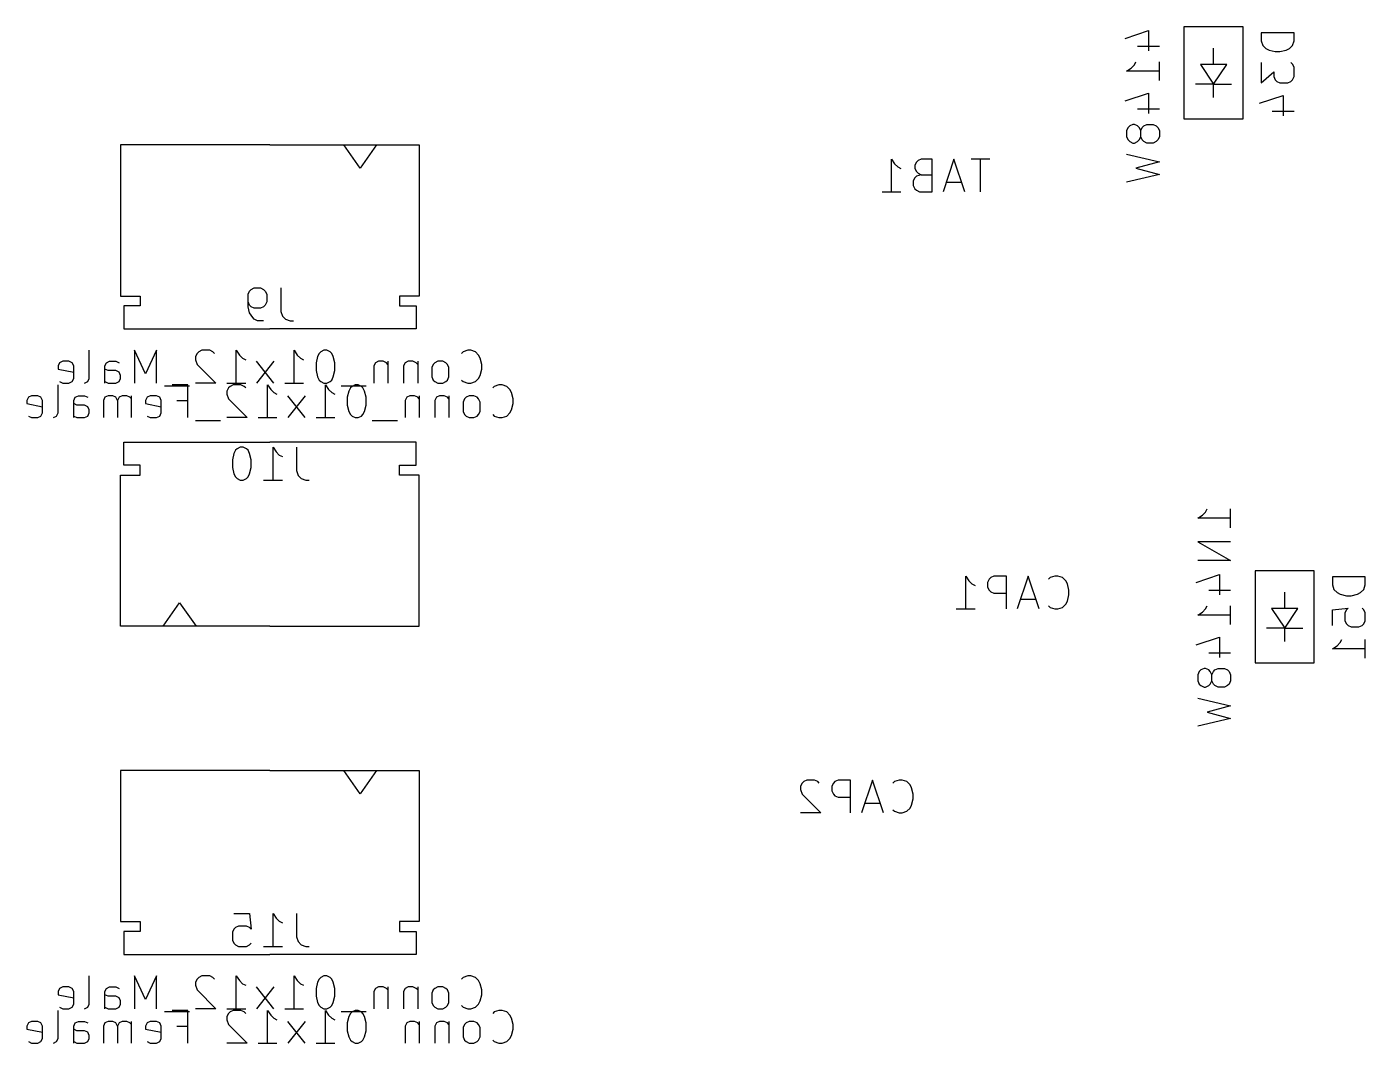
# Model space of a CAD drawing. Extents: x -23 to 352, y -104 to 38.
# Drawn here: x -22.88 to 17.88, y -72.41 to -41.46 of the extents above; entities that cross this region are included whole.
import ezdxf

# ---------------------------------------------------------------- set-up
doc = ezdxf.new("R2010")
doc.units = 0
doc.layers.add('BLACK', color=7, linetype='CONTINUOUS')

msp = doc.modelspace()

# ---------------------------------------------------------------- linework, layer by layer
at = {"layer": 'BLACK', "linetype": 'CONTINUOUS'}
for p, q in [((10.5673, -41.8149), (11.2815, -41.5768)), ((11.2815, -41.5768), (11.2815, -42.1958)), ((14.1625, -41.4625), (12.3625, -41.4625)), ((12.3625, -41.4625), (12.3625, -44.2625)), ((14.1625, -44.2625), (14.1625, -41.4625)), ((15.7149, -41.6482), (14.7149, -41.6482)), ((14.7149, -41.6482), (14.7149, -41.8863)), ((14.7149, -41.8863), (14.7625, -42.0292)), ((15.6673, -42.0292), (15.7149, -41.8863)), ((15.7149, -41.8863), (15.7149, -41.6482)), ((10.9482, -42.053), (11.6149, -42.053)), ((13.2625, -42.6125), (13.2625, -42.1125)), ((14.7625, -42.0292), (14.8577, -42.1244)), ((14.8577, -42.1244), (14.953, -42.172)), ((14.953, -42.172), (15.1435, -42.2196)), ((15.1435, -42.2196), (15.2863, -42.2196)), ((15.2863, -42.2196), (15.4768, -42.172)), ((15.4768, -42.172), (15.572, -42.1244)), ((15.572, -42.1244), (15.6673, -42.0292)), ((10.6149, -42.8149), (10.7577, -42.7196)), ((10.7577, -42.7196), (10.853, -42.6244)), ((10.853, -42.6244), (10.9006, -42.5292)), ((11.6149, -43.1006), (11.6149, -42.5292)), ((13.6625, -42.6125), (12.8625, -42.6125)), ((12.8625, -42.6125), (13.2625, -43.2125)), ((13.2625, -43.2125), (13.6625, -42.6125)), ((14.7149, -42.553), (14.7149, -43.172)), ((15.6673, -42.6006), (15.6196, -42.553)), ((15.7149, -42.6958), (15.6673, -42.6006)), ((15.7149, -42.9815), (15.7149, -42.6958)), ((11.6149, -42.8149), (10.6149, -42.8149)), ((14.7149, -43.172), (15.0958, -42.8387)), ((15.0958, -42.8387), (15.0958, -42.9815)), ((15.0958, -42.9815), (15.1435, -43.0768)), ((15.1435, -43.0768), (15.1911, -43.1244)), ((15.1911, -43.1244), (15.2863, -43.172)), ((15.2863, -43.172), (15.5244, -43.172)), ((15.5244, -43.172), (15.6196, -43.1244)), ((15.6196, -43.1244), (15.6673, -43.0768)), ((15.6673, -43.0768), (15.7149, -42.9815)), ((10.5673, -43.7196), (11.2815, -43.4815)), ((11.2815, -43.4815), (11.2815, -44.1006)), ((13.2625, -43.2125), (12.7125, -43.2125)), ((13.2625, -43.2125), (13.8125, -43.2125)), ((13.2625, -43.6125), (13.2625, -43.2125)), ((14.6673, -43.7911), (15.3815, -43.553)), ((15.3815, -43.553), (15.3815, -44.172)), ((10.9482, -43.9577), (11.6149, -43.9577)), ((12.3625, -44.2625), (14.1625, -44.2625)), ((15.0482, -44.0292), (15.7149, -44.0292)), ((10.6625, -44.5292), (10.6149, -44.6244)), ((10.6149, -44.6244), (10.6149, -44.8149)), ((10.6149, -44.8149), (10.6625, -44.9101)), ((10.7101, -44.4815), (10.6625, -44.5292)), ((10.8054, -44.4339), (10.7101, -44.4815)), ((10.853, -44.4339), (10.8054, -44.4339)), ((10.9482, -44.4815), (10.853, -44.4339)), ((10.9958, -44.5292), (10.9482, -44.4815)), ((11.0435, -44.6244), (10.9958, -44.5292)), ((10.9958, -44.9101), (11.0435, -44.8149)), ((11.0435, -44.6244), (11.0911, -44.5292)), ((11.0435, -44.8149), (11.0435, -44.6244)), ((11.0911, -44.9101), (11.0435, -44.8149)), ((11.0911, -44.5292), (11.1387, -44.4815)), ((11.1387, -44.4815), (11.2339, -44.4339)), ((11.2339, -44.4339), (11.4244, -44.4339)), ((11.4244, -44.4339), (11.5196, -44.4815)), ((11.5196, -44.4815), (11.5673, -44.5292)), ((11.5673, -44.5292), (11.6149, -44.6244)), ((11.6149, -44.8149), (11.5673, -44.9101)), ((11.6149, -44.6244), (11.6149, -44.8149)), ((-15.475, -45.0625), (-20.025, -45.0625)), ((-20.025, -45.0625), (-20.025, -49.6625)), ((-15.475, -45.0625), (-10.925, -45.0625)), ((-12.725, -45.7696), (-13.225, -45.0625)), ((-12.225, -45.0625), (-12.725, -45.7696)), ((-10.925, -45.0625), (-10.925, -49.6625)), ((10.6625, -44.9101), (10.7101, -44.9577)), ((10.7101, -44.9577), (10.8054, -45.0054)), ((10.8054, -45.0054), (10.853, -45.0054)), ((10.853, -45.0054), (10.9482, -44.9577)), ((10.9482, -44.9577), (10.9958, -44.9101)), ((11.1387, -44.9577), (11.0911, -44.9101)), ((11.2339, -45.0054), (11.1387, -44.9577)), ((11.4244, -45.0054), (11.2339, -45.0054)), ((11.5196, -44.9577), (11.4244, -45.0054)), ((11.5673, -44.9101), (11.5196, -44.9577)), ((3.45298, -46.4899), (3.45298, -45.4899)), ((3.45298, -45.4899), (3.54821, -45.6327)), ((3.54821, -45.6327), (3.64345, -45.728)), ((4.21488, -45.5851), (4.16726, -45.6804)), ((4.2625, -45.5375), (4.21488, -45.5851)), ((4.35774, -45.4899), (4.2625, -45.5375)), ((4.69107, -45.4899), (4.35774, -45.4899)), ((4.69107, -46.4899), (4.69107, -45.4899)), ((5.35774, -45.4899), (5.0244, -46.4899)), ((5.69107, -46.4899), (5.35774, -45.4899)), ((6.45298, -45.4899), (5.88155, -45.4899)), ((6.16726, -46.4899), (6.16726, -45.4899)), ((10.6149, -45.3387), (11.6149, -45.5768)), ((11.6149, -45.5768), (10.9006, -45.7673)), ((3.64345, -45.728), (3.73869, -45.7756)), ((4.16726, -45.6804), (4.16726, -45.7756)), ((4.16726, -45.7756), (4.21488, -45.8708)), ((4.21488, -46.0137), (4.16726, -46.0613)), ((4.21488, -45.8708), (4.2625, -45.9185)), ((4.35774, -45.9661), (4.21488, -46.0137)), ((4.2625, -45.9185), (4.35774, -45.9661)), ((4.35774, -45.9661), (4.69107, -45.9661)), ((11.6149, -45.9577), (10.6149, -46.1958)), ((10.9006, -45.7673), (11.6149, -45.9577)), ((4.16726, -46.0613), (4.11964, -46.1565)), ((4.11964, -46.1565), (4.11964, -46.2994)), ((4.11964, -46.2994), (4.16726, -46.3946)), ((4.16726, -46.3946), (4.21488, -46.4423)), ((4.21488, -46.4423), (4.31012, -46.4899)), ((5.59583, -46.2042), (5.11964, -46.2042)), ((3.16726, -46.4899), (3.73869, -46.4899)), ((4.31012, -46.4899), (4.69107, -46.4899)), ((-20.025, -49.6625), (-19.425, -49.6625)), ((-19.425, -49.6625), (-19.425, -49.9625)), ((-16.1417, -49.6054), (-16.094, -49.5101)), ((-16.1417, -49.9863), (-16.1417, -49.6054)), ((-16.094, -49.5101), (-16.0464, -49.4625)), ((-16.0464, -49.4625), (-15.9512, -49.4149)), ((-15.9512, -49.4149), (-15.7607, -49.4149)), ((-15.7607, -49.4149), (-15.6655, -49.4625)), ((-15.6655, -49.4625), (-15.6179, -49.5101)), ((-15.6179, -49.5101), (-15.5702, -49.6054)), ((-15.5702, -49.6054), (-15.5702, -49.8435)), ((-15.1417, -49.4149), (-15.1417, -50.1292)), ((-10.925, -49.6625), (-11.525, -49.6625)), ((-11.525, -49.6625), (-11.525, -49.9625)), ((-19.425, -49.9625), (-19.925, -49.9625)), ((-19.925, -49.9625), (-19.925, -50.6625)), ((-16.094, -49.9387), (-16.1417, -49.8435)), ((-16.094, -50.1768), (-16.1417, -49.9863)), ((-16.0464, -49.9863), (-16.094, -49.9387)), ((-15.9512, -50.0339), (-16.0464, -49.9863)), ((-15.7607, -50.0339), (-15.9512, -50.0339)), ((-15.6655, -49.9863), (-15.7607, -50.0339)), ((-15.6179, -49.9387), (-15.6655, -49.9863)), ((-15.5702, -49.8435), (-15.6179, -49.9387)), ((-15.1417, -50.1292), (-15.094, -50.272)), ((-11.525, -49.9625), (-11.025, -49.9625)), ((-11.025, -49.9625), (-11.025, -50.6625)), ((-15.9988, -50.3196), (-16.094, -50.1768)), ((-15.9512, -50.3673), (-15.9988, -50.3196)), ((-15.856, -50.4149), (-15.9512, -50.3673)), ((-15.6655, -50.4149), (-15.856, -50.4149)), ((-15.094, -50.272), (-14.9988, -50.3673)), ((-14.9988, -50.3673), (-14.856, -50.4149)), ((-14.856, -50.4149), (-14.7607, -50.4149)), ((-19.925, -50.6625), (-15.475, -50.6625)), ((-11.025, -50.6625), (-15.475, -50.6625)), ((-20.975, -52.172), (-20.975, -51.3149)), ((-19.2607, -52.0292), (-19.594, -51.3149)), ((-19.594, -51.3149), (-19.594, -52.3149)), ((-18.9274, -51.3149), (-19.2607, -52.0292)), ((-18.9274, -52.3149), (-18.9274, -51.3149)), ((-17.5464, -51.3149), (-17.6417, -51.3625)), ((-17.3083, -51.3149), (-17.5464, -51.3149)), ((-17.2131, -51.3625), (-17.3083, -51.3149)), ((-16.4988, -52.3149), (-16.4988, -51.3149)), ((-16.4988, -51.3149), (-16.4036, -51.4577)), ((-14.7369, -52.3149), (-14.7369, -51.3149)), ((-14.7369, -51.3149), (-14.6417, -51.4577)), ((-13.8321, -51.3149), (-13.9274, -51.3625)), ((-13.7369, -51.3149), (-13.8321, -51.3149)), ((-13.6417, -51.3625), (-13.7369, -51.3149)), ((-9.45119, -51.3149), (-9.59405, -51.3625)), ((-9.35595, -51.3149), (-9.45119, -51.3149)), ((-9.21309, -51.3625), (-9.35595, -51.3149)), ((-21.8798, -51.6958), (-21.9274, -51.7911)), ((-21.7845, -51.6482), (-21.8798, -51.6958)), ((-21.594, -51.6482), (-21.7845, -51.6482)), ((-21.4988, -51.6958), (-21.594, -51.6482)), ((-21.4512, -51.7911), (-21.4988, -51.6958)), ((-20.4988, -51.7911), (-20.4512, -51.6958)), ((-20.4512, -51.6958), (-20.356, -51.6482)), ((-20.356, -51.6482), (-20.1655, -51.6482)), ((-20.1655, -51.6482), (-20.0702, -51.6958)), ((-17.6893, -51.4101), (-17.7369, -51.5054)), ((-17.7369, -51.5054), (-17.7369, -51.6006)), ((-17.7369, -51.6006), (-17.6893, -51.7435)), ((-17.6417, -51.3625), (-17.6893, -51.4101)), ((-17.6893, -51.7435), (-17.1179, -52.3149)), ((-17.1655, -51.4101), (-17.2131, -51.3625)), ((-16.4036, -51.4577), (-16.3083, -51.553)), ((-16.3083, -51.553), (-16.2131, -51.6006)), ((-15.356, -52.3149), (-15.8798, -51.6482)), ((-15.356, -51.6482), (-15.8798, -52.3149)), ((-14.6417, -51.4577), (-14.5464, -51.553)), ((-14.5464, -51.553), (-14.4512, -51.6006)), ((-14.0226, -51.5054), (-14.0702, -51.6958)), ((-14.0702, -51.6958), (-14.0702, -51.9339)), ((-13.975, -51.4101), (-14.0226, -51.5054)), ((-13.9274, -51.3625), (-13.975, -51.4101)), ((-13.594, -51.4101), (-13.6417, -51.3625)), ((-13.5464, -51.5054), (-13.594, -51.4101)), ((-13.4988, -51.6958), (-13.5464, -51.5054)), ((-13.4988, -51.9339), (-13.4988, -51.6958)), ((-12.2607, -51.6958), (-12.3083, -51.7911)), ((-12.1655, -51.6482), (-12.2607, -51.6958)), ((-12.0226, -51.6482), (-12.1655, -51.6482)), ((-11.9274, -51.6958), (-12.0226, -51.6482)), ((-11.8798, -51.7435), (-11.9274, -51.6958)), ((-11.8798, -51.6482), (-11.8798, -52.3149)), ((-11.356, -51.6958), (-11.4036, -51.7911)), ((-11.2607, -51.6482), (-11.356, -51.6958)), ((-11.1179, -51.6482), (-11.2607, -51.6482)), ((-11.0226, -51.6958), (-11.1179, -51.6482)), ((-10.975, -51.7435), (-11.0226, -51.6958)), ((-10.975, -51.6482), (-10.975, -52.3149)), ((-10.4988, -51.7435), (-10.5464, -51.8387)), ((-10.4512, -51.6958), (-10.4988, -51.7435)), ((-10.356, -51.6482), (-10.4512, -51.6958)), ((-10.2131, -51.6482), (-10.356, -51.6482)), ((-10.1179, -51.6958), (-10.2131, -51.6482)), ((-10.0702, -51.7435), (-10.1179, -51.6958)), ((-10.0226, -51.8387), (-10.0702, -51.7435)), ((-9.59405, -51.3625), (-9.64167, -51.4101)), ((-9.11786, -51.4577), (-9.21309, -51.3625)), ((-9.07024, -51.553), (-9.11786, -51.4577)), ((-9.02262, -51.7435), (-9.07024, -51.553)), ((-9.02262, -51.8863), (-9.02262, -51.7435)), ((-21.9274, -51.7911), (-21.9274, -51.8863)), ((-21.9274, -51.8863), (-21.4512, -51.9815)), ((-21.4988, -52.2673), (-21.4512, -52.172)), ((-21.4512, -52.172), (-21.4512, -51.7911)), ((-21.0226, -52.2673), (-20.975, -52.172)), ((-20.4988, -52.3149), (-20.4988, -51.7911)), ((-20.4036, -51.9339), (-20.4988, -51.8863)), ((-20.1655, -51.9339), (-20.4036, -51.9339)), ((-20.0702, -51.9815), (-20.1655, -51.9339)), ((-20.0226, -52.0768), (-20.0702, -51.9815)), ((-20.0702, -52.2673), (-20.0226, -52.172)), ((-20.0226, -52.172), (-20.0226, -52.0768)), ((-14.0702, -51.9339), (-14.0226, -52.1244)), ((-14.0226, -52.1244), (-13.975, -52.2196)), ((-13.594, -52.2196), (-13.5464, -52.1244)), ((-13.5464, -52.1244), (-13.4988, -51.9339)), ((-12.3083, -51.7911), (-12.3083, -52.3149)), ((-11.4036, -51.7911), (-11.4036, -52.3149)), ((-10.5464, -51.8387), (-10.5464, -52.1244)), ((-10.5464, -52.1244), (-10.4988, -52.2196)), ((-10.0702, -52.2196), (-10.0226, -52.1244)), ((-10.0226, -52.1244), (-10.0226, -51.8387)), ((-9.21309, -52.2673), (-9.11786, -52.172)), ((-9.11786, -52.172), (-9.07024, -52.0768)), ((-9.07024, -52.0768), (-9.02262, -51.8863)), ((-21.9274, -53.222), (-21.9274, -52.3649)), ((-21.8798, -52.2673), (-21.7845, -52.3149)), ((-21.7845, -52.3149), (-21.594, -52.3149)), ((-21.594, -52.3149), (-21.4988, -52.2673)), ((-21.1179, -52.3149), (-21.0226, -52.2673)), ((-20.4988, -52.2673), (-20.4036, -52.3149)), ((-20.4036, -52.3149), (-20.1655, -52.3149)), ((-20.1655, -52.3149), (-20.0702, -52.2673)), ((-17.9274, -52.4101), (-18.6893, -52.4101)), ((-17.975, -52.3649), (-18.4512, -52.3649)), ((-17.975, -53.3649), (-17.975, -52.3649)), ((-17.1179, -52.3149), (-17.7369, -52.3149)), ((-16.7845, -52.3149), (-16.2131, -52.3149)), ((-16.7369, -52.4601), (-16.7845, -52.5554)), ((-16.7845, -52.5554), (-16.7845, -52.6506)), ((-16.6893, -52.4125), (-16.7369, -52.4601)), ((-16.594, -52.3649), (-16.6893, -52.4125)), ((-16.356, -52.3649), (-16.594, -52.3649)), ((-16.2607, -52.4125), (-16.356, -52.3649)), ((-16.2131, -52.4601), (-16.2607, -52.4125)), ((-15.5464, -53.3649), (-15.5464, -52.3649)), ((-15.5464, -52.3649), (-15.4512, -52.5077)), ((-15.4512, -52.5077), (-15.356, -52.603)), ((-15.0226, -52.3149), (-14.4512, -52.3149)), ((-13.975, -52.2196), (-13.9274, -52.2673)), ((-13.9274, -52.2673), (-13.8321, -52.3149)), ((-13.8321, -52.3149), (-13.7369, -52.3149)), ((-13.7845, -53.3649), (-13.7845, -52.3649)), ((-13.7845, -52.3649), (-13.6893, -52.5077)), ((-13.7369, -52.3149), (-13.6417, -52.2673)), ((-13.6893, -52.5077), (-13.594, -52.603)), ((-13.6417, -52.2673), (-13.594, -52.2196)), ((-12.5464, -52.4101), (-13.3083, -52.4101)), ((-13.0702, -52.5554), (-13.1179, -52.7458)), ((-13.0226, -52.4601), (-13.0702, -52.5554)), ((-12.975, -52.4125), (-13.0226, -52.4601)), ((-12.8798, -52.3649), (-12.975, -52.4125)), ((-12.7845, -52.3649), (-12.8798, -52.3649)), ((-12.6893, -52.4125), (-12.7845, -52.3649)), ((-12.6417, -52.4601), (-12.6893, -52.4125)), ((-12.594, -52.5554), (-12.6417, -52.4601)), ((-12.5464, -52.7458), (-12.594, -52.5554)), ((-10.4988, -52.2196), (-10.4512, -52.2673)), ((-10.4512, -52.2673), (-10.356, -52.3149)), ((-10.356, -52.3149), (-10.2131, -52.3149)), ((-10.2131, -52.3149), (-10.1179, -52.2673)), ((-10.1179, -52.2673), (-10.0702, -52.2196)), ((-9.64167, -52.2196), (-9.59405, -52.2673)), ((-9.59405, -52.2673), (-9.45119, -52.3149)), ((-9.45119, -52.3149), (-9.35595, -52.3149)), ((-9.35595, -52.3149), (-9.21309, -52.2673)), ((-8.64167, -52.4125), (-8.68928, -52.4601)), ((-8.49881, -52.3649), (-8.64167, -52.4125)), ((-8.40357, -52.3649), (-8.49881, -52.3649)), ((-8.26071, -52.4125), (-8.40357, -52.3649)), ((-8.16548, -52.5077), (-8.26071, -52.4125)), ((-8.11786, -52.603), (-8.16548, -52.5077)), ((-22.8321, -52.7458), (-22.8798, -52.8411)), ((-22.8798, -52.8411), (-22.8798, -52.9363)), ((-22.8798, -52.9363), (-22.4036, -53.0315)), ((-22.7369, -52.6982), (-22.8321, -52.7458)), ((-22.5464, -52.6982), (-22.7369, -52.6982)), ((-22.4512, -52.7458), (-22.5464, -52.6982)), ((-22.4036, -52.8411), (-22.4512, -52.7458)), ((-22.4036, -53.222), (-22.4036, -52.8411)), ((-21.4512, -52.8411), (-21.4036, -52.7458)), ((-21.4512, -53.3649), (-21.4512, -52.8411)), ((-21.356, -52.9839), (-21.4512, -52.9363)), ((-21.4036, -52.7458), (-21.3083, -52.6982)), ((-21.1179, -52.9839), (-21.356, -52.9839)), ((-21.3083, -52.6982), (-21.1179, -52.6982)), ((-21.1179, -52.6982), (-21.0226, -52.7458)), ((-21.0226, -53.0315), (-21.1179, -52.9839)), ((-20.4988, -52.7458), (-20.5464, -52.8411)), ((-20.5464, -52.8411), (-20.5464, -53.3649)), ((-20.4036, -52.6982), (-20.4988, -52.7458)), ((-20.2607, -52.6982), (-20.4036, -52.6982)), ((-20.1655, -52.7458), (-20.2607, -52.6982)), ((-20.1179, -52.8411), (-20.1655, -52.7458)), ((-20.0702, -52.7458), (-20.1179, -52.8411)), ((-20.1179, -52.8411), (-20.1179, -53.3649)), ((-19.975, -52.6982), (-20.0702, -52.7458)), ((-19.8321, -52.6982), (-19.975, -52.6982)), ((-19.7369, -52.7458), (-19.8321, -52.6982)), ((-19.6893, -52.7935), (-19.7369, -52.7458)), ((-19.6893, -53.3649), (-19.6893, -52.6982)), ((-19.2131, -52.7458), (-19.2607, -52.8411)), ((-19.2607, -52.8411), (-19.2607, -52.9363)), ((-19.2607, -52.9363), (-18.7845, -53.0315)), ((-19.1179, -52.6982), (-19.2131, -52.7458)), ((-18.9274, -52.6982), (-19.1179, -52.6982)), ((-18.8321, -52.7458), (-18.9274, -52.6982)), ((-18.7845, -52.8411), (-18.8321, -52.7458)), ((-18.7845, -53.222), (-18.7845, -52.8411)), ((-18.3083, -52.8411), (-17.975, -52.8411)), ((-16.7845, -52.6506), (-16.7369, -52.7935)), ((-16.7369, -52.7935), (-16.1655, -53.3649)), ((-15.356, -52.603), (-15.2607, -52.6506)), ((-14.4036, -53.3649), (-14.9274, -52.6982)), ((-14.4036, -52.6982), (-14.9274, -53.3649)), ((-13.594, -52.603), (-13.4988, -52.6506)), ((-13.1179, -52.7458), (-13.1179, -52.9839)), ((-13.1179, -52.9839), (-13.0702, -53.1744)), ((-12.594, -53.1744), (-12.5464, -52.9839)), ((-12.5464, -52.9839), (-12.5464, -52.7458)), ((-11.3083, -52.7458), (-11.356, -52.8411)), ((-11.356, -52.8411), (-11.356, -53.3649)), ((-11.2131, -52.6982), (-11.3083, -52.7458)), ((-11.0702, -52.6982), (-11.2131, -52.6982)), ((-10.975, -52.7458), (-11.0702, -52.6982)), ((-10.9274, -52.7935), (-10.975, -52.7458)), ((-10.9274, -52.6982), (-10.9274, -53.3649)), ((-10.4036, -52.7458), (-10.4512, -52.8411)), ((-10.4512, -52.8411), (-10.4512, -53.3649)), ((-10.3083, -52.6982), (-10.4036, -52.7458)), ((-10.1655, -52.6982), (-10.3083, -52.6982)), ((-10.0702, -52.7458), (-10.1655, -52.6982)), ((-10.0226, -52.7935), (-10.0702, -52.7458)), ((-10.0226, -52.6982), (-10.0226, -53.3649)), ((-9.54643, -52.7935), (-9.59405, -52.8887)), ((-9.59405, -52.8887), (-9.59405, -53.1744)), ((-9.49881, -52.7458), (-9.54643, -52.7935)), ((-9.40357, -52.6982), (-9.49881, -52.7458)), ((-9.26071, -52.6982), (-9.40357, -52.6982)), ((-9.16548, -52.7458), (-9.26071, -52.6982)), ((-9.11786, -52.7935), (-9.16548, -52.7458)), ((-9.07024, -52.8887), (-9.11786, -52.7935)), ((-9.07024, -53.1744), (-9.07024, -52.8887)), ((-8.07024, -52.7935), (-8.11786, -52.603)), ((-8.11786, -53.1268), (-8.07024, -52.9363)), ((-8.07024, -52.9363), (-8.07024, -52.7935)), ((-22.8321, -53.3173), (-22.7369, -53.3649)), ((-22.7369, -53.3649), (-22.5464, -53.3649)), ((-22.5464, -53.3649), (-22.4512, -53.3173)), ((-22.4512, -53.3173), (-22.4036, -53.222)), ((-22.0702, -53.3649), (-21.975, -53.3173)), ((-21.975, -53.3173), (-21.9274, -53.222)), ((-21.4512, -53.3173), (-21.356, -53.3649)), ((-21.356, -53.3649), (-21.1179, -53.3649)), ((-21.1179, -53.3649), (-21.0226, -53.3173)), ((-20.975, -53.1268), (-21.0226, -53.0315)), ((-21.0226, -53.3173), (-20.975, -53.222)), ((-20.975, -53.222), (-20.975, -53.1268)), ((-19.2131, -53.3173), (-19.1179, -53.3649)), ((-19.1179, -53.3649), (-18.9274, -53.3649)), ((-18.9274, -53.3649), (-18.8321, -53.3173)), ((-18.8321, -53.3173), (-18.7845, -53.222)), ((-16.1655, -53.3649), (-16.7845, -53.3649)), ((-15.8321, -53.3649), (-15.2607, -53.3649)), ((-14.0702, -53.3649), (-13.4988, -53.3649)), ((-13.0702, -53.1744), (-13.0226, -53.2696)), ((-13.0226, -53.2696), (-12.975, -53.3173)), ((-12.975, -53.3173), (-12.8798, -53.3649)), ((-12.8798, -53.3649), (-12.7845, -53.3649)), ((-12.7845, -53.3649), (-12.6893, -53.3173)), ((-12.6893, -53.3173), (-12.6417, -53.2696)), ((-12.6417, -53.2696), (-12.594, -53.1744)), ((-9.59405, -53.1744), (-9.54643, -53.2696)), ((-9.54643, -53.2696), (-9.49881, -53.3173)), ((-9.49881, -53.3173), (-9.40357, -53.3649)), ((-9.40357, -53.3649), (-9.26071, -53.3649)), ((-9.26071, -53.3649), (-9.16548, -53.3173)), ((-9.16548, -53.3173), (-9.11786, -53.2696)), ((-9.11786, -53.2696), (-9.07024, -53.1744)), ((-8.68928, -53.2696), (-8.64167, -53.3173)), ((-8.64167, -53.3173), (-8.49881, -53.3649)), ((-8.49881, -53.3649), (-8.40357, -53.3649)), ((-8.40357, -53.3649), (-8.26071, -53.3173)), ((-8.26071, -53.3173), (-8.16548, -53.222)), ((-8.16548, -53.222), (-8.11786, -53.1268)), ((-16.975, -53.4601), (-17.7369, -53.4601)), ((-11.594, -53.4601), (-12.356, -53.4601)), ((-19.925, -54.8125), (-19.925, -54.1125)), ((-19.925, -54.1125), (-15.475, -54.1125)), ((-11.025, -54.1125), (-15.475, -54.1125)), ((-11.025, -54.8125), (-11.025, -54.1125)), ((-16.5702, -54.4554), (-16.6179, -54.6458)), ((-16.5226, -54.3601), (-16.5702, -54.4554)), ((-16.475, -54.3125), (-16.5226, -54.3601)), ((-16.3798, -54.2649), (-16.475, -54.3125)), ((-16.2845, -54.2649), (-16.3798, -54.2649)), ((-16.1893, -54.3125), (-16.2845, -54.2649)), ((-16.1417, -54.3601), (-16.1893, -54.3125)), ((-16.094, -54.4554), (-16.1417, -54.3601)), ((-16.0464, -54.6458), (-16.094, -54.4554)), ((-15.3798, -55.2649), (-15.3798, -54.2649)), ((-15.3798, -54.2649), (-15.2845, -54.4077)), ((-15.2845, -54.4077), (-15.1893, -54.503)), ((-15.1893, -54.503), (-15.094, -54.5506)), ((-14.6655, -54.2649), (-14.6655, -54.9792)), ((-19.425, -54.8125), (-19.925, -54.8125)), ((-19.425, -55.1125), (-19.425, -54.8125)), ((-16.6179, -54.6458), (-16.6179, -54.8839)), ((-16.6179, -54.8839), (-16.5702, -55.0744)), ((-16.094, -55.0744), (-16.0464, -54.8839)), ((-16.0464, -54.8839), (-16.0464, -54.6458)), ((-14.6655, -54.9792), (-14.6179, -55.122)), ((-11.525, -54.8125), (-11.025, -54.8125)), ((-11.525, -55.1125), (-11.525, -54.8125)), ((-20.025, -59.7125), (-20.025, -55.1125)), ((-20.025, -55.1125), (-19.425, -55.1125)), ((-16.5702, -55.0744), (-16.5226, -55.1696)), ((-16.5226, -55.1696), (-16.475, -55.2173)), ((-16.475, -55.2173), (-16.3798, -55.2649)), ((-16.3798, -55.2649), (-16.2845, -55.2649)), ((-16.2845, -55.2649), (-16.1893, -55.2173)), ((-16.1893, -55.2173), (-16.1417, -55.1696)), ((-16.1417, -55.1696), (-16.094, -55.0744)), ((-15.6655, -55.2649), (-15.094, -55.2649)), ((-14.6179, -55.122), (-14.5226, -55.2173)), ((-14.5226, -55.2173), (-14.3798, -55.2649)), ((-14.3798, -55.2649), (-14.2845, -55.2649)), ((-10.925, -55.1125), (-11.525, -55.1125)), ((-10.925, -59.7125), (-10.925, -55.1125)), ((12.9252, -56.3348), (13.0205, -56.2395)), ((13.0205, -56.2395), (13.0681, -56.1443)), ((13.7824, -56.7157), (13.7824, -56.1443)), ((12.7824, -56.43), (12.9252, -56.3348)), ((13.7824, -56.43), (12.7824, -56.43)), ((13.7824, -57.1443), (12.7824, -57.1443)), ((12.7824, -57.1443), (13.7824, -57.7157)), ((13.7824, -57.7157), (12.7824, -57.7157)), ((5.71518, -59.1899), (5.71518, -58.1899)), ((5.71518, -58.1899), (5.81042, -58.3327)), ((6.42946, -58.2851), (6.38184, -58.3804)), ((6.47708, -58.2375), (6.42946, -58.2851)), ((6.57232, -58.1899), (6.47708, -58.2375)), ((6.95327, -58.1899), (6.57232, -58.1899)), ((6.95327, -59.1899), (6.95327, -58.1899)), ((7.61994, -58.1899), (7.28661, -59.1899)), ((7.95327, -59.1899), (7.61994, -58.1899)), ((8.28661, -58.2375), (8.23899, -58.2851)), ((8.42946, -58.1899), (8.28661, -58.2375)), ((8.5247, -58.1899), (8.42946, -58.1899)), ((8.66756, -58.2375), (8.5247, -58.1899)), ((8.7628, -58.3327), (8.66756, -58.2375)), ((12.7348, -58.3824), (13.449, -58.1443)), ((13.449, -58.1443), (13.449, -58.7633)), ((16.33, -58.03), (14.53, -58.03)), ((14.53, -58.03), (14.53, -60.83)), ((16.33, -60.83), (16.33, -58.03)), ((17.8824, -58.2157), (16.8824, -58.2157)), ((16.8824, -58.2157), (16.8824, -58.4538)), ((17.8824, -58.4538), (17.8824, -58.2157)), ((5.81042, -58.3327), (5.90565, -58.428)), ((5.90565, -58.428), (6.00089, -58.4756)), ((6.38184, -58.3804), (6.38184, -58.5232)), ((6.38184, -58.5232), (6.42946, -58.6185)), ((6.42946, -58.6185), (6.47708, -58.6661)), ((6.47708, -58.6661), (6.57232, -58.7137)), ((8.81042, -58.428), (8.7628, -58.3327)), ((8.85803, -58.6185), (8.81042, -58.428)), ((8.85803, -58.7613), (8.85803, -58.6185)), ((13.1157, -58.6205), (13.7824, -58.6205)), ((15.43, -59.18), (15.43, -58.68)), ((16.8824, -58.4538), (16.93, -58.5967)), ((16.93, -58.5967), (17.0252, -58.6919)), ((17.0252, -58.6919), (17.1205, -58.7395)), ((17.6443, -58.7395), (17.7395, -58.6919)), ((17.7395, -58.6919), (17.8348, -58.5967)), ((17.8348, -58.5967), (17.8824, -58.4538)), ((-18.725, -59.7125), (-18.225, -59.0054)), ((-18.225, -59.0054), (-17.725, -59.7125)), ((6.57232, -58.7137), (6.95327, -58.7137)), ((7.85803, -58.9042), (7.38184, -58.9042)), ((8.23899, -59.0946), (8.28661, -59.1423)), ((8.66756, -59.1423), (8.7628, -59.047)), ((8.7628, -59.047), (8.81042, -58.9518)), ((8.81042, -58.9518), (8.85803, -58.7613)), ((13.0205, -59.1919), (13.0681, -59.0967)), ((13.7824, -59.6681), (13.7824, -59.0967)), ((17.1205, -58.7395), (17.311, -58.7871)), ((17.311, -58.7871), (17.4538, -58.7871)), ((17.4538, -58.7871), (17.6443, -58.7395)), ((5.42946, -59.1899), (6.00089, -59.1899)), ((8.28661, -59.1423), (8.42946, -59.1899)), ((8.42946, -59.1899), (8.5247, -59.1899)), ((8.5247, -59.1899), (8.66756, -59.1423)), ((12.7824, -59.3824), (12.9252, -59.2871)), ((13.7824, -59.3824), (12.7824, -59.3824)), ((12.9252, -59.2871), (13.0205, -59.1919)), ((15.83, -59.18), (15.03, -59.18)), ((15.03, -59.18), (15.43, -59.78)), ((15.43, -59.78), (15.83, -59.18)), ((16.8824, -59.2157), (17.3586, -59.1681)), ((16.8824, -59.6919), (16.8824, -59.2157)), ((17.311, -59.2157), (17.2633, -59.311)), ((17.2633, -59.311), (17.2633, -59.549)), ((17.3586, -59.1681), (17.311, -59.2157)), ((17.8348, -59.2157), (17.7871, -59.1681)), ((17.8824, -59.311), (17.8348, -59.2157)), ((17.8824, -59.549), (17.8824, -59.311)), ((-15.475, -59.7125), (-20.025, -59.7125)), ((-15.475, -59.7125), (-10.925, -59.7125)), ((15.43, -59.78), (14.88, -59.78)), ((15.43, -60.18), (15.43, -59.78)), ((15.43, -59.78), (15.98, -59.78)), ((17.2633, -59.549), (17.311, -59.6443)), ((17.311, -59.6443), (17.3586, -59.6919)), ((17.3586, -59.6919), (17.4538, -59.7395)), ((17.4538, -59.7395), (17.6919, -59.7395)), ((17.6919, -59.7395), (17.7871, -59.6919)), ((17.7871, -59.6919), (17.8348, -59.6443)), ((17.8348, -59.6443), (17.8824, -59.549)), ((12.7348, -60.2871), (13.449, -60.049)), ((13.449, -60.049), (13.449, -60.6681)), ((16.8824, -60.4062), (17.0252, -60.311)), ((17.0252, -60.311), (17.1205, -60.2157)), ((17.1205, -60.2157), (17.1681, -60.1205)), ((17.8824, -60.6919), (17.8824, -60.1205)), ((13.1157, -60.5252), (13.7824, -60.5252)), ((17.8824, -60.4062), (16.8824, -60.4062)), ((12.83, -61.0967), (12.7824, -61.1919)), ((12.8776, -61.049), (12.83, -61.0967)), ((12.9729, -61.0014), (12.8776, -61.049)), ((13.0205, -61.0014), (12.9729, -61.0014)), ((13.1157, -61.049), (13.0205, -61.0014)), ((13.1633, -61.0967), (13.1157, -61.049)), ((13.211, -61.1919), (13.1633, -61.0967)), ((13.211, -61.1919), (13.2586, -61.0967)), ((13.2586, -61.0967), (13.3062, -61.049)), ((13.3062, -61.049), (13.4014, -61.0014)), ((13.4014, -61.0014), (13.5919, -61.0014)), ((13.5919, -61.0014), (13.6871, -61.049)), ((13.6871, -61.049), (13.7348, -61.0967)), ((13.7348, -61.0967), (13.7824, -61.1919)), ((14.53, -60.83), (16.33, -60.83)), ((12.7824, -61.1919), (12.7824, -61.3824)), ((12.7824, -61.3824), (12.83, -61.4776)), ((12.83, -61.4776), (12.8776, -61.5252)), ((12.8776, -61.5252), (12.9729, -61.5729)), ((13.0205, -61.5729), (13.1157, -61.5252)), ((13.1157, -61.5252), (13.1633, -61.4776)), ((13.1633, -61.4776), (13.211, -61.3824)), ((13.211, -61.3824), (13.211, -61.1919)), ((13.2586, -61.4776), (13.211, -61.3824)), ((13.3062, -61.5252), (13.2586, -61.4776)), ((13.4014, -61.5729), (13.3062, -61.5252)), ((13.6871, -61.5252), (13.5919, -61.5729)), ((13.7348, -61.4776), (13.6871, -61.5252)), ((13.7824, -61.3824), (13.7348, -61.4776)), ((13.7824, -61.1919), (13.7824, -61.3824)), ((12.7824, -61.9062), (13.7824, -62.1443)), ((12.9729, -61.5729), (13.0205, -61.5729)), ((13.5919, -61.5729), (13.4014, -61.5729)), ((13.7824, -62.1443), (13.0681, -62.3348)), ((13.0681, -62.3348), (13.7824, -62.5252)), ((13.7824, -62.5252), (12.7824, -62.7633)), ((-15.475, -64.1125), (-20.025, -64.1125)), ((-20.025, -64.1125), (-20.025, -68.7125)), ((-15.475, -64.1125), (-10.925, -64.1125)), ((-12.725, -64.8196), (-13.225, -64.1125)), ((-12.225, -64.1125), (-12.725, -64.8196)), ((-10.925, -64.1125), (-10.925, -68.7125)), ((0.87619, -64.4004), (0.78095, -64.448)), ((1.11428, -64.4004), (0.87619, -64.4004)), ((1.20952, -64.448), (1.11428, -64.4004)), ((1.82857, -64.4004), (1.73333, -64.448)), ((2.20952, -64.4004), (1.82857, -64.4004)), ((2.20952, -65.4004), (2.20952, -64.4004)), ((2.87619, -64.4004), (2.54286, -65.4004)), ((3.20952, -65.4004), (2.87619, -64.4004)), ((3.68571, -64.4004), (3.54286, -64.448)), ((3.78095, -64.4004), (3.68571, -64.4004)), ((3.92381, -64.448), (3.78095, -64.4004)), ((0.73333, -64.4956), (0.68571, -64.5909)), ((0.68571, -64.5909), (0.68571, -64.6861)), ((0.68571, -64.6861), (0.73333, -64.829)), ((0.78095, -64.448), (0.73333, -64.4956)), ((1.25714, -64.4956), (1.20952, -64.448)), ((1.68571, -64.4956), (1.63809, -64.5909)), ((1.63809, -64.5909), (1.63809, -64.7337)), ((1.63809, -64.7337), (1.68571, -64.829)), ((1.73333, -64.448), (1.68571, -64.4956)), ((3.54286, -64.448), (3.49524, -64.4956)), ((4.01905, -64.5432), (3.92381, -64.448)), ((4.06667, -64.6385), (4.01905, -64.5432)), ((4.11428, -64.829), (4.06667, -64.6385)), ((0.73333, -64.829), (1.30476, -65.4004)), ((1.68571, -64.829), (1.73333, -64.8766)), ((1.73333, -64.8766), (1.82857, -64.9242)), ((1.82857, -64.9242), (2.20952, -64.9242)), ((3.11428, -65.1147), (2.63809, -65.1147)), ((4.01905, -65.2575), (4.06667, -65.1623)), ((4.06667, -65.1623), (4.11428, -64.9718)), ((4.11428, -64.9718), (4.11428, -64.829)), ((1.30476, -65.4004), (0.68571, -65.4004)), ((3.49524, -65.3051), (3.54286, -65.3528)), ((3.54286, -65.3528), (3.68571, -65.4004)), ((3.68571, -65.4004), (3.78095, -65.4004)), ((3.78095, -65.4004), (3.92381, -65.3528)), ((3.92381, -65.3528), (4.01905, -65.2575)), ((-16.5702, -68.4649), (-16.094, -68.4649)), ((-16.094, -68.4649), (-16.0464, -68.9411)), ((-15.3798, -69.4649), (-15.3798, -68.4649)), ((-15.3798, -68.4649), (-15.2845, -68.6077)), ((-14.6655, -68.4649), (-14.6655, -69.1792)), ((-20.025, -68.7125), (-19.425, -68.7125)), ((-19.425, -68.7125), (-19.425, -69.0125)), ((-16.4274, -68.8458), (-16.5226, -68.8935)), ((-16.1893, -68.8458), (-16.4274, -68.8458)), ((-16.094, -68.8935), (-16.1893, -68.8458)), ((-15.2845, -68.6077), (-15.1893, -68.703)), ((-15.1893, -68.703), (-15.094, -68.7506)), ((-10.925, -68.7125), (-11.525, -68.7125)), ((-11.525, -68.7125), (-11.525, -69.0125)), ((-19.425, -69.0125), (-19.925, -69.0125)), ((-19.925, -69.0125), (-19.925, -69.7125)), ((-16.5702, -68.9411), (-16.6179, -69.0363)), ((-16.6179, -69.0363), (-16.6179, -69.2744)), ((-16.6179, -69.2744), (-16.5702, -69.3696)), ((-16.5226, -68.8935), (-16.5702, -68.9411)), ((-16.0464, -68.9411), (-16.094, -68.8935)), ((-14.6655, -69.1792), (-14.6179, -69.322)), ((-11.525, -69.0125), (-11.025, -69.0125)), ((-11.025, -69.0125), (-11.025, -69.7125)), ((-16.5702, -69.3696), (-16.5226, -69.4173)), ((-16.5226, -69.4173), (-16.4274, -69.4649)), ((-16.4274, -69.4649), (-16.1893, -69.4649)), ((-16.1893, -69.4649), (-16.094, -69.4173)), ((-16.094, -69.4173), (-16.0464, -69.3696)), ((-15.6655, -69.4649), (-15.094, -69.4649)), ((-14.6179, -69.322), (-14.5226, -69.4173)), ((-14.5226, -69.4173), (-14.3798, -69.4649)), ((-14.3798, -69.4649), (-14.2845, -69.4649)), ((-19.925, -69.7125), (-15.475, -69.7125)), ((-11.025, -69.7125), (-15.475, -69.7125)), ((-20.975, -71.222), (-20.975, -70.3649)), ((-19.2607, -71.0792), (-19.594, -70.3649)), ((-19.594, -70.3649), (-19.594, -71.3649)), ((-18.9274, -70.3649), (-19.2607, -71.0792)), ((-18.9274, -71.3649), (-18.9274, -70.3649)), ((-17.6893, -70.4601), (-17.7369, -70.5554)), ((-17.6417, -70.4125), (-17.6893, -70.4601)), ((-17.5464, -70.3649), (-17.6417, -70.4125)), ((-17.3083, -70.3649), (-17.5464, -70.3649)), ((-17.2131, -70.4125), (-17.3083, -70.3649)), ((-17.1655, -70.4601), (-17.2131, -70.4125)), ((-16.4988, -71.3649), (-16.4988, -70.3649)), ((-16.4988, -70.3649), (-16.4036, -70.5077)), ((-16.4036, -70.5077), (-16.3083, -70.603)), ((-14.7369, -71.3649), (-14.7369, -70.3649)), ((-14.7369, -70.3649), (-14.6417, -70.5077)), ((-14.6417, -70.5077), (-14.5464, -70.603)), ((-13.975, -70.4601), (-14.0226, -70.5554)), ((-13.9274, -70.4125), (-13.975, -70.4601)), ((-13.8321, -70.3649), (-13.9274, -70.4125)), ((-13.7369, -70.3649), (-13.8321, -70.3649)), ((-13.6417, -70.4125), (-13.7369, -70.3649)), ((-13.594, -70.4601), (-13.6417, -70.4125)), ((-13.5464, -70.5554), (-13.594, -70.4601)), ((-9.59405, -70.4125), (-9.64167, -70.4601)), ((-9.45119, -70.3649), (-9.59405, -70.4125)), ((-9.35595, -70.3649), (-9.45119, -70.3649)), ((-9.21309, -70.4125), (-9.35595, -70.3649)), ((-9.11786, -70.5077), (-9.21309, -70.4125)), ((-9.07024, -70.603), (-9.11786, -70.5077)), ((-21.8798, -70.7458), (-21.9274, -70.8411)), ((-21.9274, -70.8411), (-21.9274, -70.9363)), ((-21.7845, -70.6982), (-21.8798, -70.7458)), ((-21.594, -70.6982), (-21.7845, -70.6982)), ((-21.4988, -70.7458), (-21.594, -70.6982)), ((-21.4512, -70.8411), (-21.4988, -70.7458)), ((-21.4512, -71.222), (-21.4512, -70.8411)), ((-20.4988, -70.8411), (-20.4512, -70.7458)), ((-20.4988, -71.3649), (-20.4988, -70.8411)), ((-20.4512, -70.7458), (-20.356, -70.6982)), ((-20.356, -70.6982), (-20.1655, -70.6982)), ((-20.1655, -70.6982), (-20.0702, -70.7458)), ((-17.7369, -70.5554), (-17.7369, -70.6506)), ((-17.7369, -70.6506), (-17.6893, -70.7935)), ((-17.6893, -70.7935), (-17.1179, -71.3649)), ((-16.3083, -70.603), (-16.2131, -70.6506)), ((-15.356, -71.3649), (-15.8798, -70.6982)), ((-15.356, -70.6982), (-15.8798, -71.3649)), ((-14.5464, -70.603), (-14.4512, -70.6506)), ((-14.0226, -70.5554), (-14.0702, -70.7458)), ((-14.0702, -70.7458), (-14.0702, -70.9839)), ((-13.4988, -70.7458), (-13.5464, -70.5554)), ((-13.4988, -70.9839), (-13.4988, -70.7458)), ((-12.2607, -70.7458), (-12.3083, -70.8411)), ((-12.3083, -70.8411), (-12.3083, -71.3649)), ((-12.1655, -70.6982), (-12.2607, -70.7458)), ((-12.0226, -70.6982), (-12.1655, -70.6982)), ((-11.9274, -70.7458), (-12.0226, -70.6982)), ((-11.8798, -70.7935), (-11.9274, -70.7458)), ((-11.8798, -70.6982), (-11.8798, -71.3649)), ((-11.356, -70.7458), (-11.4036, -70.8411)), ((-11.4036, -70.8411), (-11.4036, -71.3649)), ((-11.2607, -70.6982), (-11.356, -70.7458)), ((-11.1179, -70.6982), (-11.2607, -70.6982)), ((-11.0226, -70.7458), (-11.1179, -70.6982)), ((-10.975, -70.7935), (-11.0226, -70.7458)), ((-10.975, -70.6982), (-10.975, -71.3649)), ((-10.4988, -70.7935), (-10.5464, -70.8887)), ((-10.5464, -70.8887), (-10.5464, -71.1744)), ((-10.4512, -70.7458), (-10.4988, -70.7935)), ((-10.356, -70.6982), (-10.4512, -70.7458)), ((-10.2131, -70.6982), (-10.356, -70.6982)), ((-10.1179, -70.7458), (-10.2131, -70.6982)), ((-10.0702, -70.7935), (-10.1179, -70.7458)), ((-10.0226, -70.8887), (-10.0702, -70.7935)), ((-10.0226, -71.1744), (-10.0226, -70.8887)), ((-9.02262, -70.7935), (-9.07024, -70.603)), ((-9.02262, -70.9363), (-9.02262, -70.7935)), ((-21.9274, -70.9363), (-21.4512, -71.0315)), ((-21.8798, -71.3173), (-21.7845, -71.3649)), ((-21.594, -71.3649), (-21.4988, -71.3173)), ((-21.4988, -71.3173), (-21.4512, -71.222)), ((-21.1179, -71.3649), (-21.0226, -71.3173)), ((-21.0226, -71.3173), (-20.975, -71.222)), ((-20.4036, -70.9839), (-20.4988, -70.9363)), ((-20.4988, -71.3173), (-20.4036, -71.3649)), ((-20.1655, -70.9839), (-20.4036, -70.9839)), ((-20.0702, -71.0315), (-20.1655, -70.9839)), ((-20.1655, -71.3649), (-20.0702, -71.3173)), ((-20.0226, -71.1268), (-20.0702, -71.0315)), ((-20.0702, -71.3173), (-20.0226, -71.222)), ((-20.0226, -71.222), (-20.0226, -71.1268)), ((-14.0702, -70.9839), (-14.0226, -71.1744)), ((-14.0226, -71.1744), (-13.975, -71.2696)), ((-13.975, -71.2696), (-13.9274, -71.3173)), ((-13.9274, -71.3173), (-13.8321, -71.3649)), ((-13.7369, -71.3649), (-13.6417, -71.3173)), ((-13.6417, -71.3173), (-13.594, -71.2696)), ((-13.594, -71.2696), (-13.5464, -71.1744)), ((-13.5464, -71.1744), (-13.4988, -70.9839)), ((-10.5464, -71.1744), (-10.4988, -71.2696)), ((-10.4988, -71.2696), (-10.4512, -71.3173)), ((-10.4512, -71.3173), (-10.356, -71.3649)), ((-10.2131, -71.3649), (-10.1179, -71.3173)), ((-10.1179, -71.3173), (-10.0702, -71.2696)), ((-10.0702, -71.2696), (-10.0226, -71.1744)), ((-9.64167, -71.2696), (-9.59405, -71.3173)), ((-9.59405, -71.3173), (-9.45119, -71.3649)), ((-9.35595, -71.3649), (-9.21309, -71.3173)), ((-9.21309, -71.3173), (-9.11786, -71.222)), ((-9.11786, -71.222), (-9.07024, -71.1268)), ((-9.07024, -71.1268), (-9.02262, -70.9363)), ((-21.9274, -72.272), (-21.9274, -71.4149)), ((-21.7845, -71.3649), (-21.594, -71.3649)), ((-20.4036, -71.3649), (-20.1655, -71.3649)), ((-17.9274, -71.4601), (-18.6893, -71.4601)), ((-17.975, -71.4149), (-18.4512, -71.4149)), ((-17.975, -72.4149), (-17.975, -71.4149)), ((-17.1179, -71.3649), (-17.7369, -71.3649)), ((-16.7845, -71.3649), (-16.2131, -71.3649)), ((-16.7369, -71.5101), (-16.7845, -71.6054)), ((-16.7845, -71.6054), (-16.7845, -71.7006)), ((-16.7845, -71.7006), (-16.7369, -71.8435)), ((-16.6893, -71.4625), (-16.7369, -71.5101)), ((-16.594, -71.4149), (-16.6893, -71.4625)), ((-16.356, -71.4149), (-16.594, -71.4149)), ((-16.2607, -71.4625), (-16.356, -71.4149)), ((-16.2131, -71.5101), (-16.2607, -71.4625)), ((-15.5464, -72.4149), (-15.5464, -71.4149)), ((-15.5464, -71.4149), (-15.4512, -71.5577)), ((-15.4512, -71.5577), (-15.356, -71.653)), ((-15.356, -71.653), (-15.2607, -71.7006)), ((-15.0226, -71.3649), (-14.4512, -71.3649)), ((-13.8321, -71.3649), (-13.7369, -71.3649)), ((-13.7845, -72.4149), (-13.7845, -71.4149)), ((-13.7845, -71.4149), (-13.6893, -71.5577)), ((-13.6893, -71.5577), (-13.594, -71.653)), ((-13.594, -71.653), (-13.4988, -71.7006)), ((-12.5464, -71.4601), (-13.3083, -71.4601)), ((-13.0702, -71.6054), (-13.1179, -71.7958)), ((-13.0226, -71.5101), (-13.0702, -71.6054)), ((-12.975, -71.4625), (-13.0226, -71.5101)), ((-12.8798, -71.4149), (-12.975, -71.4625)), ((-12.7845, -71.4149), (-12.8798, -71.4149)), ((-12.6893, -71.4625), (-12.7845, -71.4149)), ((-12.6417, -71.5101), (-12.6893, -71.4625)), ((-12.594, -71.6054), (-12.6417, -71.5101)), ((-12.5464, -71.7958), (-12.594, -71.6054)), ((-10.356, -71.3649), (-10.2131, -71.3649)), ((-9.45119, -71.3649), (-9.35595, -71.3649)), ((-8.64167, -71.4625), (-8.68928, -71.5101)), ((-8.49881, -71.4149), (-8.64167, -71.4625)), ((-8.40357, -71.4149), (-8.49881, -71.4149)), ((-8.26071, -71.4625), (-8.40357, -71.4149)), ((-8.16548, -71.5577), (-8.26071, -71.4625)), ((-8.11786, -71.653), (-8.16548, -71.5577)), ((-8.07024, -71.8435), (-8.11786, -71.653)), ((-22.8321, -71.7958), (-22.8798, -71.8911)), ((-22.8798, -71.8911), (-22.8798, -71.9863)), ((-22.8798, -71.9863), (-22.4036, -72.0815)), ((-22.7369, -71.7482), (-22.8321, -71.7958)), ((-22.5464, -71.7482), (-22.7369, -71.7482)), ((-22.4512, -71.7958), (-22.5464, -71.7482)), ((-22.4036, -71.8911), (-22.4512, -71.7958)), ((-22.4036, -72.272), (-22.4036, -71.8911)), ((-21.4512, -71.8911), (-21.4036, -71.7958)), ((-21.4512, -72.4149), (-21.4512, -71.8911)), ((-21.356, -72.0339), (-21.4512, -71.9863)), ((-21.4036, -71.7958), (-21.3083, -71.7482)), ((-21.1179, -72.0339), (-21.356, -72.0339)), ((-21.3083, -71.7482), (-21.1179, -71.7482)), ((-21.1179, -71.7482), (-21.0226, -71.7958)), ((-21.0226, -72.0815), (-21.1179, -72.0339)), ((-20.975, -72.1768), (-21.0226, -72.0815)), ((-20.4988, -71.7958), (-20.5464, -71.8911)), ((-20.5464, -71.8911), (-20.5464, -72.4149)), ((-20.4036, -71.7482), (-20.4988, -71.7958)), ((-20.2607, -71.7482), (-20.4036, -71.7482)), ((-20.1655, -71.7958), (-20.2607, -71.7482)), ((-20.1179, -71.8911), (-20.1655, -71.7958)), ((-20.0702, -71.7958), (-20.1179, -71.8911)), ((-20.1179, -71.8911), (-20.1179, -72.4149)), ((-19.975, -71.7482), (-20.0702, -71.7958)), ((-19.8321, -71.7482), (-19.975, -71.7482)), ((-19.7369, -71.7958), (-19.8321, -71.7482)), ((-19.6893, -71.8435), (-19.7369, -71.7958)), ((-19.6893, -72.4149), (-19.6893, -71.7482)), ((-19.2131, -71.7958), (-19.2607, -71.8911)), ((-19.2607, -71.8911), (-19.2607, -71.9863)), ((-19.2607, -71.9863), (-18.7845, -72.0815)), ((-19.1179, -71.7482), (-19.2131, -71.7958)), ((-18.9274, -71.7482), (-19.1179, -71.7482)), ((-18.8321, -71.7958), (-18.9274, -71.7482)), ((-18.7845, -71.8911), (-18.8321, -71.7958)), ((-18.7845, -72.272), (-18.7845, -71.8911)), ((-18.3083, -71.8911), (-17.975, -71.8911)), ((-16.7369, -71.8435), (-16.1655, -72.4149)), ((-14.4036, -72.4149), (-14.9274, -71.7482)), ((-14.4036, -71.7482), (-14.9274, -72.4149)), ((-13.1179, -71.7958), (-13.1179, -72.0339)), ((-13.1179, -72.0339), (-13.0702, -72.2244)), ((-12.594, -72.2244), (-12.5464, -72.0339)), ((-12.5464, -72.0339), (-12.5464, -71.7958)), ((-11.3083, -71.7958), (-11.356, -71.8911)), ((-11.356, -71.8911), (-11.356, -72.4149)), ((-11.2131, -71.7482), (-11.3083, -71.7958)), ((-11.0702, -71.7482), (-11.2131, -71.7482)), ((-10.975, -71.7958), (-11.0702, -71.7482)), ((-10.9274, -71.8435), (-10.975, -71.7958)), ((-10.9274, -71.7482), (-10.9274, -72.4149)), ((-10.4036, -71.7958), (-10.4512, -71.8911)), ((-10.4512, -71.8911), (-10.4512, -72.4149)), ((-10.3083, -71.7482), (-10.4036, -71.7958)), ((-10.1655, -71.7482), (-10.3083, -71.7482)), ((-10.0702, -71.7958), (-10.1655, -71.7482)), ((-10.0226, -71.8435), (-10.0702, -71.7958)), ((-10.0226, -71.7482), (-10.0226, -72.4149)), ((-9.54643, -71.8435), (-9.59405, -71.9387)), ((-9.59405, -71.9387), (-9.59405, -72.2244)), ((-9.49881, -71.7958), (-9.54643, -71.8435)), ((-9.40357, -71.7482), (-9.49881, -71.7958)), ((-9.26071, -71.7482), (-9.40357, -71.7482)), ((-9.16548, -71.7958), (-9.26071, -71.7482)), ((-9.11786, -71.8435), (-9.16548, -71.7958)), ((-9.07024, -71.9387), (-9.11786, -71.8435)), ((-9.07024, -72.2244), (-9.07024, -71.9387)), ((-8.11786, -72.1768), (-8.07024, -71.9863)), ((-8.07024, -71.9863), (-8.07024, -71.8435)), ((-22.8321, -72.3673), (-22.7369, -72.4149)), ((-22.7369, -72.4149), (-22.5464, -72.4149)), ((-22.5464, -72.4149), (-22.4512, -72.3673)), ((-22.4512, -72.3673), (-22.4036, -72.272)), ((-22.0702, -72.4149), (-21.975, -72.3673)), ((-21.975, -72.3673), (-21.9274, -72.272)), ((-21.4512, -72.3673), (-21.356, -72.4149)), ((-21.356, -72.4149), (-21.1179, -72.4149)), ((-21.1179, -72.4149), (-21.0226, -72.3673)), ((-21.0226, -72.3673), (-20.975, -72.272)), ((-20.975, -72.272), (-20.975, -72.1768)), ((-19.2131, -72.3673), (-19.1179, -72.4149)), ((-19.1179, -72.4149), (-18.9274, -72.4149)), ((-18.9274, -72.4149), (-18.8321, -72.3673)), ((-18.8321, -72.3673), (-18.7845, -72.272)), ((-16.1655, -72.4149), (-16.7845, -72.4149)), ((-15.8321, -72.4149), (-15.2607, -72.4149)), ((-14.0702, -72.4149), (-13.4988, -72.4149)), ((-13.0702, -72.2244), (-13.0226, -72.3196)), ((-13.0226, -72.3196), (-12.975, -72.3673)), ((-12.975, -72.3673), (-12.8798, -72.4149)), ((-12.8798, -72.4149), (-12.7845, -72.4149)), ((-12.7845, -72.4149), (-12.6893, -72.3673)), ((-12.6893, -72.3673), (-12.6417, -72.3196)), ((-12.6417, -72.3196), (-12.594, -72.2244)), ((-9.59405, -72.2244), (-9.54643, -72.3196)), ((-9.54643, -72.3196), (-9.49881, -72.3673)), ((-9.49881, -72.3673), (-9.40357, -72.4149)), ((-9.40357, -72.4149), (-9.26071, -72.4149)), ((-9.26071, -72.4149), (-9.16548, -72.3673)), ((-9.16548, -72.3673), (-9.11786, -72.3196)), ((-9.11786, -72.3196), (-9.07024, -72.2244)), ((-8.68928, -72.3196), (-8.64167, -72.3673)), ((-8.64167, -72.3673), (-8.49881, -72.4149)), ((-8.49881, -72.4149), (-8.40357, -72.4149)), ((-8.40357, -72.4149), (-8.26071, -72.3673)), ((-8.26071, -72.3673), (-8.16548, -72.272)), ((-8.16548, -72.272), (-8.11786, -72.1768))]:
    msp.add_line(p, q, dxfattribs=at)

doc.saveas('drawing.dxf')
